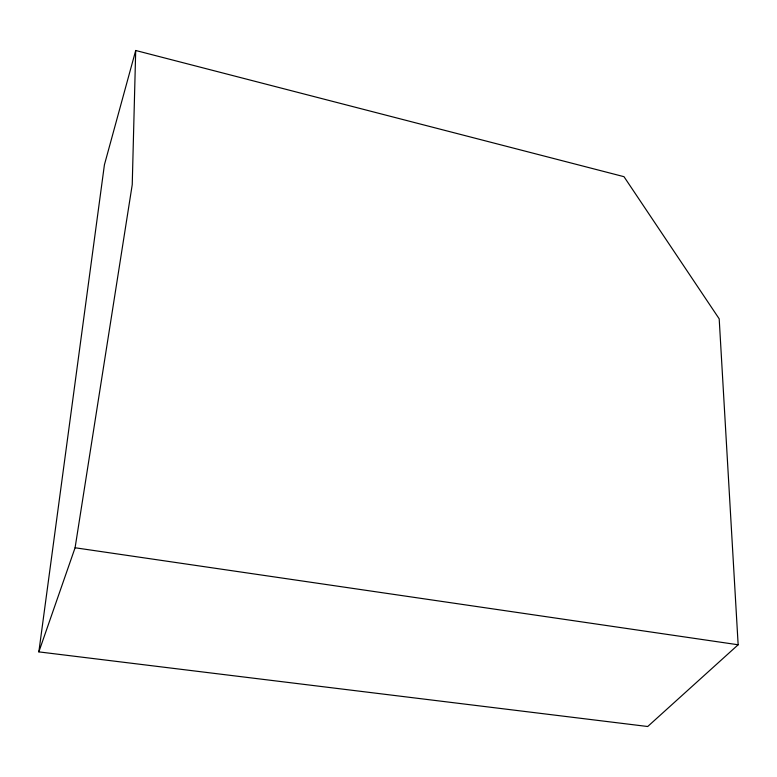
<?xml version="1.0" encoding="UTF-8"?>
<svg xmlns="http://www.w3.org/2000/svg" width="777" height="777" viewBox="0 0 777 777"><rect width="100%" height="100%" fill="white"/><g stroke="black" fill="none" stroke-linecap="round" stroke-linejoin="round"><path stroke-width="1.17" d="M135.703 50.486L132.236 184.673L75.087 547.766L38.85 651.884L647.707 726.514L738.15 644.774L719.191 318.823L623.989 176.68L135.703 50.486L104.419 164.792L38.85 651.884M75.087 547.766L738.15 644.774"/></g></svg>
